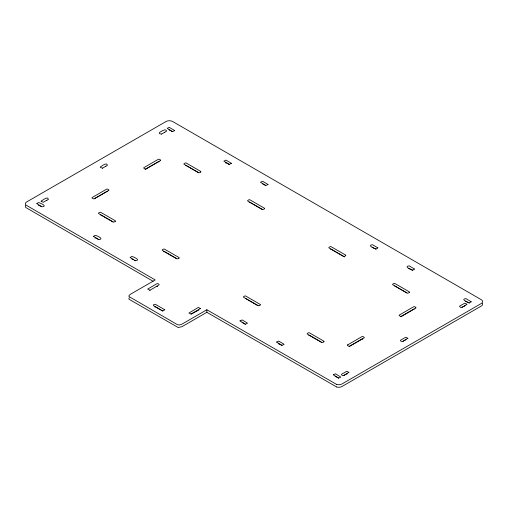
<?xml version="1.0" encoding="UTF-8"?>
<svg xmlns="http://www.w3.org/2000/svg" width="508" height="508" viewBox="0 0 508 508"><rect width="100%" height="100%" fill="white"/><g stroke="black" fill="none" stroke-linecap="round" stroke-linejoin="round"><path stroke-width="0.76" d="M129.35 297.675L128.829 298.742L129.108 299.288L178.232 327.558L182.054 326.625L206.851 312.312L336.734 387.02M102.324 168.294L107.493 165.221C106.775 161.544 101.289 166.688 100.368 166.884L100.324 167.411L102.445 168.142M161.436 134.163L166.497 131.159C167.056 130.391 165.043 129.54 164.319 129.965C161.734 130.861 156.102 133.725 161.442 134.074M94.405 198.749L106.559 191.732A0.819 0.476 0 0 1 107.429 191.611M145.078 169.494L148.374 167.589M149.015 167.221L158.274 161.874A0.819 0.476 0 0 1 159.283 161.798M94.882 238.023L95.79 237.941L98.768 239.662M149.701 290.411L158.788 285.064C160.153 284.474 157.48 283.121 156.75 283.801L147.688 289.077L149.943 290.17M154.749 306.896L155.442 306.857L160.846 309.975M190.932 314.217L198.844 310.02M336.734 384.48L206.851 309.772L181.54 324.364L179.197 325.044L177.235 324.549L128.905 296.501L129.057 295.51L130.264 294.367L155.2 279.952L25.8 204.965A4.877 2.813 0 0 1 26.676 201.943L166.383 121.317A4.87 2.813 0 0 1 172.453 121.399L481.489 299.815A4.87 2.813 0 0 1 481.616 303.314L341.96 383.978A4.845 2.8 0 0 1 336.753 384.48M415.728 308.013L401.472 316.243A0.819 0.47 0 0 1 400.329 316.255L399.358 315.69A0.819 0.47 0 0 1 399.313 315.049L413.683 306.756A0.819 0.47 0 0 1 414.788 306.788L415.766 307.359A0.819 0.47 0 0 1 415.728 308.013M349.104 346.577L361.988 339.141M400.837 316.706L413.683 309.296A0.819 0.47 0 0 1 414.268 309.188M344.1 375.342L345.008 374.815M345.802 374.358L347.212 373.837M403.104 341.281L404.012 340.754M404.806 340.296L406.108 339.757M461.988 307.283L465.093 305.689M156.75 286.341L157.69 286.258M408.349 268.446L409.15 268.376L412.636 270.377M105.283 166.58L105.943 166.44M46.285 200.647L46.946 200.508M225.279 162.738L227.025 163.214M163.347 251.727L163.405 251.695A0.819 0.476 0 0 1 164.548 251.72L176.74 258.756M164.319 132.499L164.852 132.366M38.335 205.2L41.135 206.388M278.13 343.63L281.965 345.427M131.877 259.023L133.604 259.772M335.045 376.314L338.671 378.162M372.085 247.174L376.003 249.231M168.942 129.883L170.32 130.48M465.531 301.054L469.335 303.111M262.388 183.769L263.061 184.023M242.049 322.434L245.332 324.282M171.132 130.943L172.047 131.477M227.832 163.684L229.66 164.738M263.652 184.36L265.379 185.363M198.469 172.656L186.271 165.614A0.819 0.476 0 0 0 185.706 165.468M250.717 202.819L252.406 203.797M252.984 204.127L262.172 209.436M344.462 256.94L331.21 249.295A0.819 0.476 0 0 0 330.34 249.174M406.845 292.957L394.926 286.08A0.819 0.476 0 0 0 394.506 285.953M113.036 221.977L100.838 214.935A0.819 0.476 0 0 0 100.273 214.795M245.777 298.615L257.969 305.657M321.412 342.284L309.493 335.401A0.819 0.476 0 0 0 308.616 335.299M134.468 260.274L135.401 260.807M153.187 281.33L25.8 207.505A4.877 2.813 0 0 1 25.692 205.423M161.404 310.299L162.916 311.169M206.851 309.772L206.851 312.312M482.39 303.308A4.87 2.813 0 0 1 481.616 305.854L341.96 386.518A4.845 2.8 0 0 1 336.753 387.02M249.111 202.279A0.819 0.476 0 0 1 249.974 202.394M362.121 339.09A0.819 0.476 0 0 1 362.877 339.084M41.142 201.187L43.256 202.279L48.495 199.288C47.885 195.605 42.094 200.774 41.37 200.946L41.142 201.187M466.871 304.203L466.642 304.508C465.919 304.679 460.127 309.855 459.518 306.172L464.757 303.174L466.871 304.203M164.77 309.797L162.573 310.871L153.562 305.67C152.381 305.022 155.054 303.74 155.746 304.495L164.77 309.797M348.869 372.339L343.694 375.495C342.964 375.914 340.957 375.075 341.516 374.294L346.767 371.304L348.869 372.339M407.873 338.271L402.698 341.427C401.98 341.846 399.923 341.008 400.52 340.233L405.765 337.236L407.873 338.271M36.836 203.619L42.062 206.832C47.403 206.483 41.77 203.619 39.186 202.724L38.335 202.66L36.836 203.619M93.542 236.353L98.768 239.573C104.096 239.255 98.463 236.353 95.891 235.458L95.034 235.401L93.542 236.353M130.169 257.505L135.395 260.718C140.735 260.369 135.103 257.505 132.518 256.61L131.667 256.546L130.169 257.505M377.85 247.885L376.345 248.907L375.495 248.85C372.904 247.948 367.271 245.085 372.618 244.735L377.85 247.885M414.477 269.037L412.972 270.059L412.121 269.996C409.537 269.119 403.924 266.205 409.245 265.881L414.477 269.037M471.183 301.771L469.678 302.793L468.827 302.736C466.242 301.835 460.61 298.971 465.95 298.621L471.183 301.771M174.695 130.607L172.523 131.648L167.183 128.327L169.278 127.368L174.695 130.607M200.45 308.508L191.097 314.014L188.925 313.03L198.291 307.442L200.45 308.508M231.4 163.341L229.229 164.382L223.863 161.131L225.984 160.109L231.4 163.341M239.992 320.897L245.402 324.199L247.517 323.177L242.157 319.919L239.992 320.897M268.027 184.493L265.855 185.534L260.496 182.283L262.611 181.254L268.027 184.493M276.625 342.049L282.029 345.345L284.143 344.322L278.784 341.071L276.625 342.049M333.324 374.783L338.734 378.085L340.849 377.063L335.49 373.805L333.324 374.783M108.744 190.373L94.297 198.711A0.819 0.476 0 0 1 93.18 198.685L92.259 198.152A0.819 0.476 0 0 1 92.227 197.466L106.559 189.192A0.819 0.476 0 0 1 107.702 189.166L108.68 189.732A0.819 0.476 0 0 1 108.744 190.373M160.458 160.515L146.025 168.853A0.819 0.476 0 0 1 144.907 168.821L143.935 168.262A0.819 0.476 0 0 1 143.954 167.602L158.274 159.334A0.819 0.476 0 0 1 159.41 159.315L160.395 159.88A0.819 0.476 0 0 1 160.458 160.515M323.869 341.801L322.891 342.367A0.819 0.476 0 0 1 321.786 342.405L307.334 334.061A0.819 0.476 0 0 1 307.378 333.413L308.35 332.854A0.819 0.476 0 0 1 309.493 332.867L323.831 341.141A0.819 0.476 0 0 1 323.869 341.801M409.302 292.475L408.324 293.046A0.819 0.476 0 0 1 407.219 293.078L392.767 284.74A0.819 0.476 0 0 1 392.811 284.093L393.783 283.534A0.819 0.476 0 0 1 394.926 283.54L409.264 291.821A0.819 0.476 0 0 1 409.302 292.475M347.859 344.754L347.574 344.919A0.819 0.47 0 0 0 347.618 345.567L348.59 346.126A0.819 0.47 0 0 0 349.733 346.119L364.033 337.858A0.819 0.476 0 0 0 364.071 337.204L363.093 336.633A0.819 0.476 0 0 0 361.988 336.601L347.859 344.754M115.233 221.367L114.268 221.926A0.819 0.476 0 0 1 113.151 221.952L98.654 213.582A0.819 0.476 0 0 1 98.717 212.941L99.695 212.376A0.819 0.476 0 0 1 100.838 212.401L115.221 220.701A0.819 0.476 0 0 1 115.233 221.367M200.666 172.041L199.701 172.599A0.819 0.476 0 0 1 198.584 172.625L184.087 164.255A0.819 0.476 0 0 1 184.15 163.614L185.128 163.055A0.819 0.476 0 0 1 186.271 163.074L200.654 171.38A0.819 0.476 0 0 1 200.666 172.041M178.943 258.147L177.978 258.705A0.819 0.476 0 0 1 176.854 258.731L162.363 250.361A0.819 0.476 0 0 1 162.42 249.72L163.405 249.155A0.819 0.476 0 0 1 164.548 249.18L178.93 257.48A0.819 0.476 0 0 1 178.943 258.147M264.376 208.82L263.411 209.379A0.819 0.476 0 0 1 262.287 209.404L247.796 201.035A0.819 0.476 0 0 1 247.853 200.4L248.831 199.834A0.819 0.476 0 0 1 249.974 199.854L264.357 208.159A0.819 0.476 0 0 1 264.376 208.82M260.172 305.041L259.207 305.6A0.819 0.476 0 0 1 258.083 305.625L243.592 297.256A0.819 0.476 0 0 1 243.656 296.621L244.634 296.056A0.819 0.476 0 0 1 245.777 296.075L260.159 304.381A0.819 0.476 0 0 1 260.172 305.041M345.605 255.721L344.64 256.28A0.819 0.476 0 0 1 343.516 256.305L329.025 247.936A0.819 0.476 0 0 1 329.089 247.294L330.067 246.729A0.819 0.476 0 0 1 331.21 246.755L345.592 255.054A0.819 0.476 0 0 1 345.605 255.721"/></g></svg>
